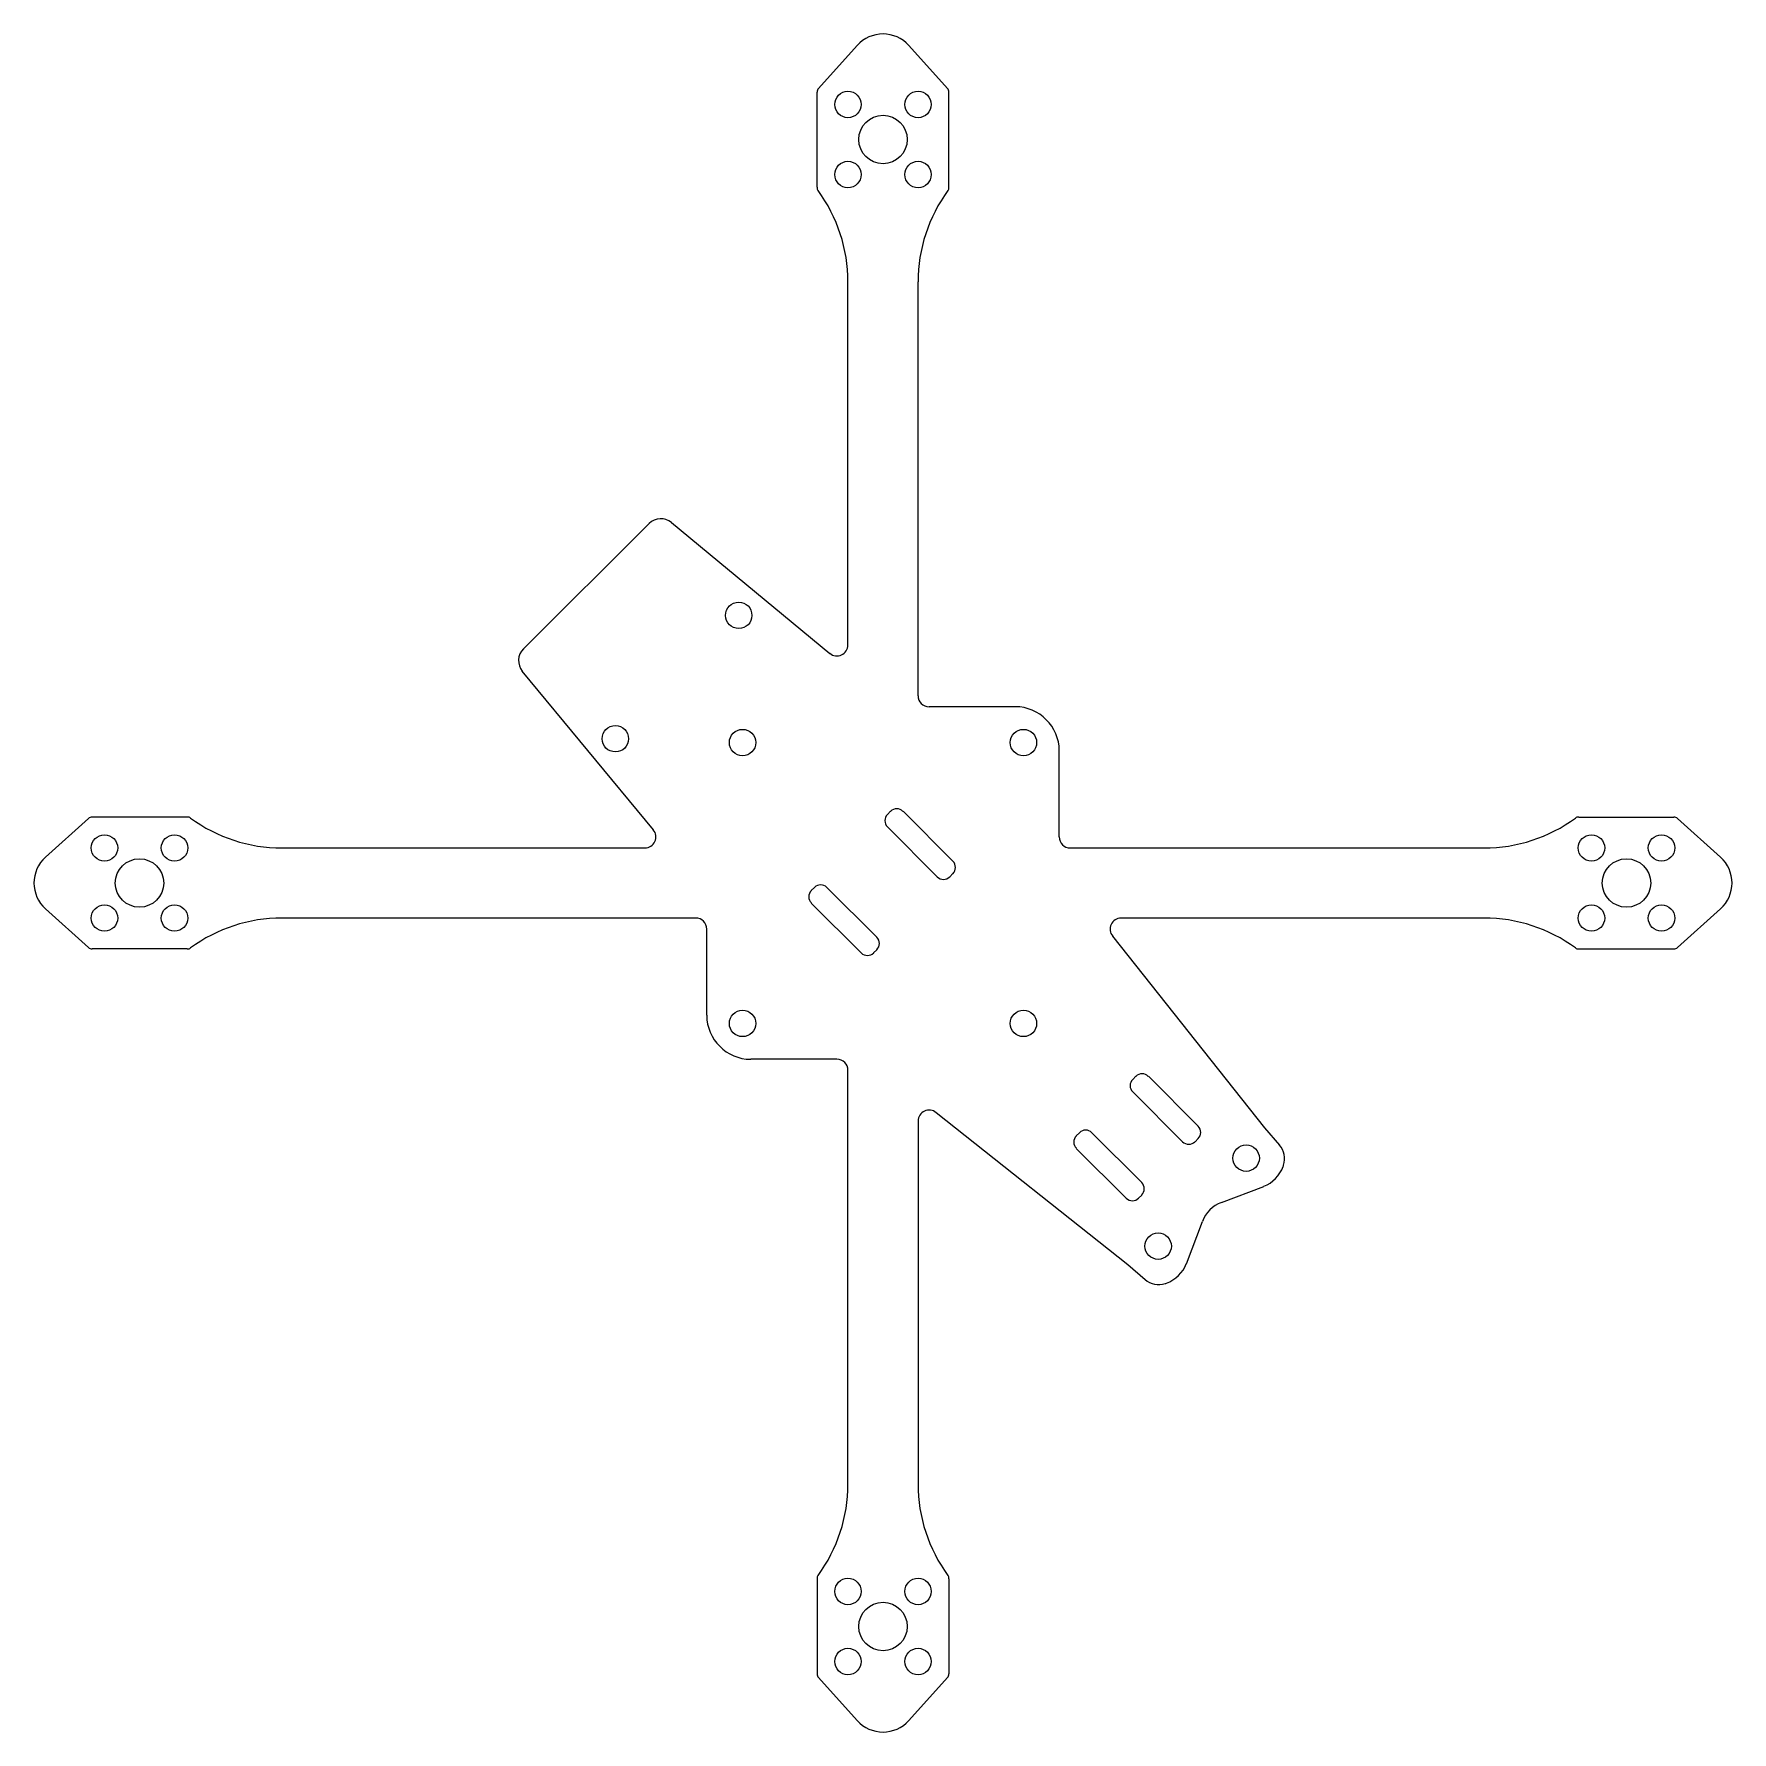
# Model space of a CAD drawing. Extents: x -77 to 77, y -77 to 77.
import ezdxf

# ---------------------------------------------------------------- set-up
doc = ezdxf.new("R2010")
doc.units = 0
doc.layers.add('VISIBLE', color=7, linetype='CONTINUOUS')

msp = doc.modelspace()

# ---------------------------------------------------------------- linework, layer by layer
at = {"layer": 'VISIBLE'}
for p, q in [((-5.86, 72.13), (-2.34, 76.04)), ((2.34, 76.04), (5.86, 72.13)), ((-5.99, 63.16), (-5.99, 71.8)), ((5.99, 63.16), (5.99, 71.8)), ((-3.18, 21.61), (-3.18, 54.58)), ((3.18, 17), (3.18, 54.58)), ((-21.23, 32.63), (-32.65, 21.25)), ((-19.21, 32.72), (-4.84, 20.85)), ((-20.85, 4.84), (-32.75, 19.23)), ((12, 16), (4.18, 16)), ((16, 4.18), (16, 12)), ((0.4, 6.22), (0.69, 6.51)), ((6.34, 1.98), (1.82, 6.51)), ((-76.04, 2.34), (-72.13, 5.86)), ((-63.16, 5.99), (-71.8, 5.99)), ((0.4, 5.09), (4.93, 0.57)), ((63.16, 5.99), (71.8, 5.99)), ((72.13, 5.86), (76.04, 2.34)), ((-54.58, 3.18), (-21.61, 3.18)), ((17, 3.18), (54.58, 3.18)), ((6.06, 0.57), (6.34, 0.85)), ((-6.22, -0.4), (-6.51, -0.69)), ((-5.09, -0.4), (-0.57, -4.93)), ((-72.13, -5.86), (-76.04, -2.34)), ((-1.98, -6.34), (-6.51, -1.82)), ((76.04, -2.34), (72.13, -5.86)), ((-17, -3.18), (-54.58, -3.18)), ((-16, -12), (-16, -4.18)), ((54.58, -3.18), (21.61, -3.18)), ((-63.16, -5.99), (-71.8, -5.99)), ((-0.57, -6.06), (-0.85, -6.34)), ((20.85, -4.84), (34.63, -22.22)), ((63.16, -5.99), (71.8, -5.99)), ((-4.18, -16), (-12, -16)), ((-3.18, -54.58), (-3.18, -17)), ((22.67, -17.83), (22.95, -17.55)), ((28.61, -22.08), (24.09, -17.55)), ((22.67, -18.96), (27.2, -23.49)), ((4.84, -20.85), (22.22, -34.63)), ((3.18, -21.61), (3.18, -54.58)), ((17.83, -22.67), (17.55, -22.95)), ((18.96, -22.67), (23.49, -27.2)), ((34.63, -22.22), (35.99, -23.79)), ((22.08, -28.61), (17.55, -24.09)), ((28.33, -23.49), (28.61, -23.21)), ((30.73, -29), (34.57, -27.54)), ((23.49, -28.33), (23.21, -28.61)), ((27.54, -34.57), (29, -30.73)), ((22.22, -34.63), (23.79, -35.99)), ((-5.99, -63.16), (-5.99, -71.8)), ((5.99, -63.16), (5.99, -71.8)), ((-2.34, -76.04), (-5.86, -72.13)), ((5.86, -72.13), (2.34, -76.04))]:
    msp.add_line(p, q, dxfattribs=at)
for centre, radius in [((-3.18, 70.68), 1.2), ((3.18, 70.68), 1.2), ((0, 67.5), 2.2), ((-3.18, 64.32), 1.2), ((3.18, 64.32), 1.2), ((-13.1, 24.3), 1.2), ((-24.3, 13.1), 1.2), ((-12.75, 12.75), 1.2), ((12.75, 12.75), 1.2), ((-70.68, 3.18), 1.2), ((-64.32, 3.18), 1.2), ((64.32, 3.18), 1.2), ((70.68, 3.18), 1.2), ((-67.5, 0), 2.2), ((67.5, 0), 2.2), ((-70.68, -3.18), 1.2), ((-64.32, -3.18), 1.2), ((64.32, -3.18), 1.2), ((70.68, -3.18), 1.2), ((-12.75, -12.75), 1.2), ((12.75, -12.75), 1.2), ((32.97, -24.98), 1.2), ((24.98, -32.97), 1.2), ((-3.18, -64.32), 1.2), ((3.18, -64.32), 1.2), ((0, -67.5), 2.2), ((-3.18, -70.68), 1.2), ((3.18, -70.68), 1.2)]:
    msp.add_circle(centre, radius, dxfattribs=at)
for centre, radius, start, end in [((0, 73.93), 3.15, 42.0568, 137.9432), ((-5.49, 71.8), 0.5, 137.9432, 180), ((5.49, 71.8), 0.5, 0, 42.0568), ((-5.49, 63.16), 0.5, 180, 216.2846), ((-17.18, 54.58), 14, 0, 36.2846), ((17.18, 54.58), 14, 143.7154, 180), ((5.49, 63.16), 0.5, 323.7154, 0), ((-20.17, 31.57), 1.5, 50.4518, 134.8925), ((-4.18, 21.61), 1, 229.0197, 0), ((-31.59, 20.19), 1.5, 134.8925, 219.5672), ((4.18, 17), 1, 180, 270), ((12, 12), 4, 0, 90), ((0.97, 5.66), 0.8, 135, 225), ((1.25, 5.94), 0.8, 45, 135), ((-71.8, 5.49), 0.5, 90, 132.0568), ((-63.16, 5.49), 0.5, 53.7154, 90), ((-54.58, 17.18), 14, 233.7154, 270), ((-21.61, 4.18), 1, 270, 40.9803), ((54.58, 17.18), 14, 270, 306.2846), ((63.16, 5.49), 0.5, 90, 126.2846), ((71.8, 5.49), 0.5, 47.9432, 90), ((17, 4.18), 1, 180, 270), ((-73.93, 0), 3.15, 132.0568, 227.9432), ((5.78, 1.41), 0.8, 315, 45), ((73.93, 0), 3.15, 312.0568, 47.9432), ((5.49, 1.13), 0.8, 225, 315), ((-5.94, -1.25), 0.8, 135, 225), ((-5.66, -0.97), 0.8, 45, 135), ((-54.58, -17.18), 14, 90, 126.2846), ((-17, -4.18), 1, 0, 90), ((21.61, -4.18), 1, 90, 220.9803), ((54.58, -17.18), 14, 53.7154, 90), ((-71.8, -5.49), 0.5, 227.9432, 270), ((-63.16, -5.49), 0.5, 270, 306.2846), ((-1.13, -5.49), 0.8, 315, 45), ((63.16, -5.49), 0.5, 233.7154, 270), ((71.8, -5.49), 0.5, 270, 312.0568), ((-1.41, -5.78), 0.8, 225, 315), ((-12, -12), 4, 180, 270), ((-4.18, -17), 1, 0, 90), ((23.24, -18.4), 0.8, 135, 225), ((23.52, -18.12), 0.8, 45, 135), ((4.18, -21.61), 1, 49.0197, 180), ((18.12, -23.52), 0.8, 135, 225), ((18.4, -23.24), 0.8, 45, 135), ((28.05, -22.64), 0.8, 315, 45), ((27.76, -22.92), 0.8, 225, 315), ((34.56, -25.04), 1.9, 342.2538, 40.9803), ((33.5, -24.73), 3, 290.8638, 340.2993), ((32.56, -24.4), 4, 340.2993, 342.2538), ((22.92, -27.76), 0.8, 315, 45), ((22.64, -28.05), 0.8, 225, 315), ((31.8, -31.8), 3, 110.8638, 159.1362), ((24.73, -33.5), 3, 289.7007, 339.1362), ((25.04, -34.56), 1.9, 229.0197, 287.7462), ((24.4, -32.56), 4, 287.7462, 289.7007), ((-17.18, -54.58), 14, 323.7154, 0), ((17.18, -54.58), 14, 180, 216.2846), ((-5.49, -63.16), 0.5, 143.7154, 180), ((5.49, -63.16), 0.5, 0, 36.2846), ((-5.49, -71.8), 0.5, 180, 222.0568), ((5.49, -71.8), 0.5, 317.9432, 0), ((0, -73.93), 3.15, 222.0568, 317.9432)]:
    msp.add_arc(centre, radius, start, end, dxfattribs=at)

doc.saveas('drawing.dxf')
